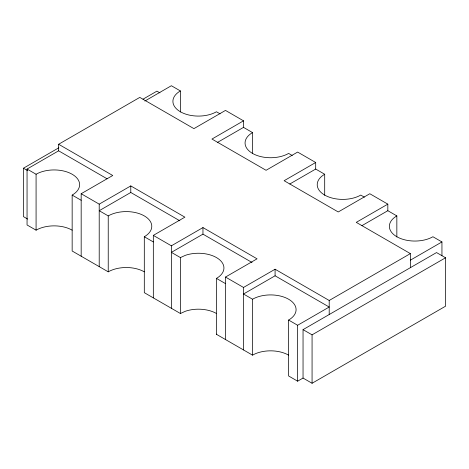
<?xml version="1.0" encoding="UTF-8"?>
<svg xmlns="http://www.w3.org/2000/svg" width="469" height="469" viewBox="0 0 469 469"><rect width="100%" height="100%" fill="white"/><g stroke="black" fill="none" stroke-linecap="round" stroke-linejoin="round"><path stroke-width="0.7" d="M107.079 178.795L58.625 150.819L58.625 144.259L139.797 97.394L193.914 128.635L225.483 110.414L243.517 120.826L243.517 127.386L217.634 142.33M27.659 219.07L23.45 216.637L23.45 168.213L58.877 147.758M143.016 99.182L156.933 91.144L159.941 92.88M72.156 230.179A25.508 14.727 0 0 0 36.078 230.179L27.055 224.973L27.055 169.045L58.625 150.819M144.851 101.04L171.367 85.727L180.383 90.939L180.383 111.997M81.172 256.215L81.172 193.726L112.742 175.5L58.625 144.259M81.172 193.726L99.211 204.144L130.781 185.917L184.892 217.159L153.328 235.385L153.328 297.874M243.517 120.826L211.953 139.053L266.07 170.294L297.633 152.067L315.69 162.497L315.69 169.057L289.807 184M179.862 220.817L130.781 192.478L99.211 210.704L108.233 215.91A25.508 14.727 0 0 1 144.305 215.91A25.508 14.727 0 0 1 144.305 236.739L144.305 292.668L180.424 313.515L185.296 311.281A25.508 14.727 0 0 1 216.156 313.321M153.328 235.385L171.384 245.809L202.954 227.582L257.065 258.829L225.501 277.056L225.501 339.538M315.69 162.497L284.126 180.717L338.243 211.965L369.807 193.738L387.828 204.144L387.828 210.704L361.939 225.648M252.035 262.482L202.954 234.148L171.384 252.369L180.424 257.587L185.296 255.353A25.508 14.727 0 0 1 218.396 258.818A25.508 14.727 0 0 1 216.766 278.217L216.426 278.375L216.426 334.303L252.539 355.15A25.508 14.727 0 0 1 288.617 355.15M225.501 277.056L243.517 287.456L275.086 269.229L329.203 300.477L410.375 253.612L410.375 267.67M387.828 204.144L356.258 222.365L410.375 253.612M288.617 320.051L297.633 325.263L329.203 307.037L275.086 275.795L243.517 294.016L252.539 299.228A25.508 14.727 0 0 1 288.617 299.228A25.508 14.727 0 0 1 288.617 320.051L288.617 375.98L297.633 381.186L303.044 378.061L312.067 383.273L445.55 306.204L445.55 257.774L436.533 252.568L303.044 329.637L303.044 378.061M410.375 260.172L441.945 241.945L441.945 255.746M303.044 329.637L312.067 334.843L445.55 257.774M216.426 334.303L216.766 334.145M220.067 113.85L216.461 111.769A25.508 14.727 0 0 1 180.383 111.769A25.508 14.727 0 0 1 180.383 90.939M243.517 127.386L252.539 132.592L252.539 153.656M292.222 155.509L288.617 153.422A25.508 14.727 0 0 1 252.539 153.422A25.508 14.727 0 0 1 252.539 132.592M315.69 169.057L324.695 174.251L324.695 195.315M364.384 197.168L360.767 195.081A25.508 14.727 0 0 1 324.695 195.081A25.508 14.727 0 0 1 324.695 174.251M387.828 210.704L396.844 215.91L396.844 236.974M441.945 241.945L432.922 236.739A25.508 14.727 0 0 1 396.844 236.739A25.508 14.727 0 0 1 396.844 215.91M27.055 169.045L36.078 174.251A25.508 14.727 0 0 1 72.156 174.251A25.508 14.727 0 0 1 72.156 195.081L72.156 251.009L108.233 271.838A25.508 14.727 0 0 1 144.305 271.838M72.156 195.081L81.172 200.286M144.305 236.739L153.328 241.945M216.426 278.375L225.501 283.616M23.45 168.213L27.659 170.64M329.203 300.477L329.203 314.535M312.067 334.843L312.067 383.273M297.633 325.263L297.633 381.186M275.086 269.229L275.086 275.795M252.539 299.228L252.539 355.15M243.517 287.456L243.517 349.944M202.954 227.582L202.954 234.148M180.424 257.587L180.424 313.515M171.384 245.809L171.384 308.297M130.781 185.917L130.781 192.478M108.233 215.91L108.233 271.838M99.211 204.144L99.211 266.627M36.078 174.251L36.078 230.179"/></g></svg>
